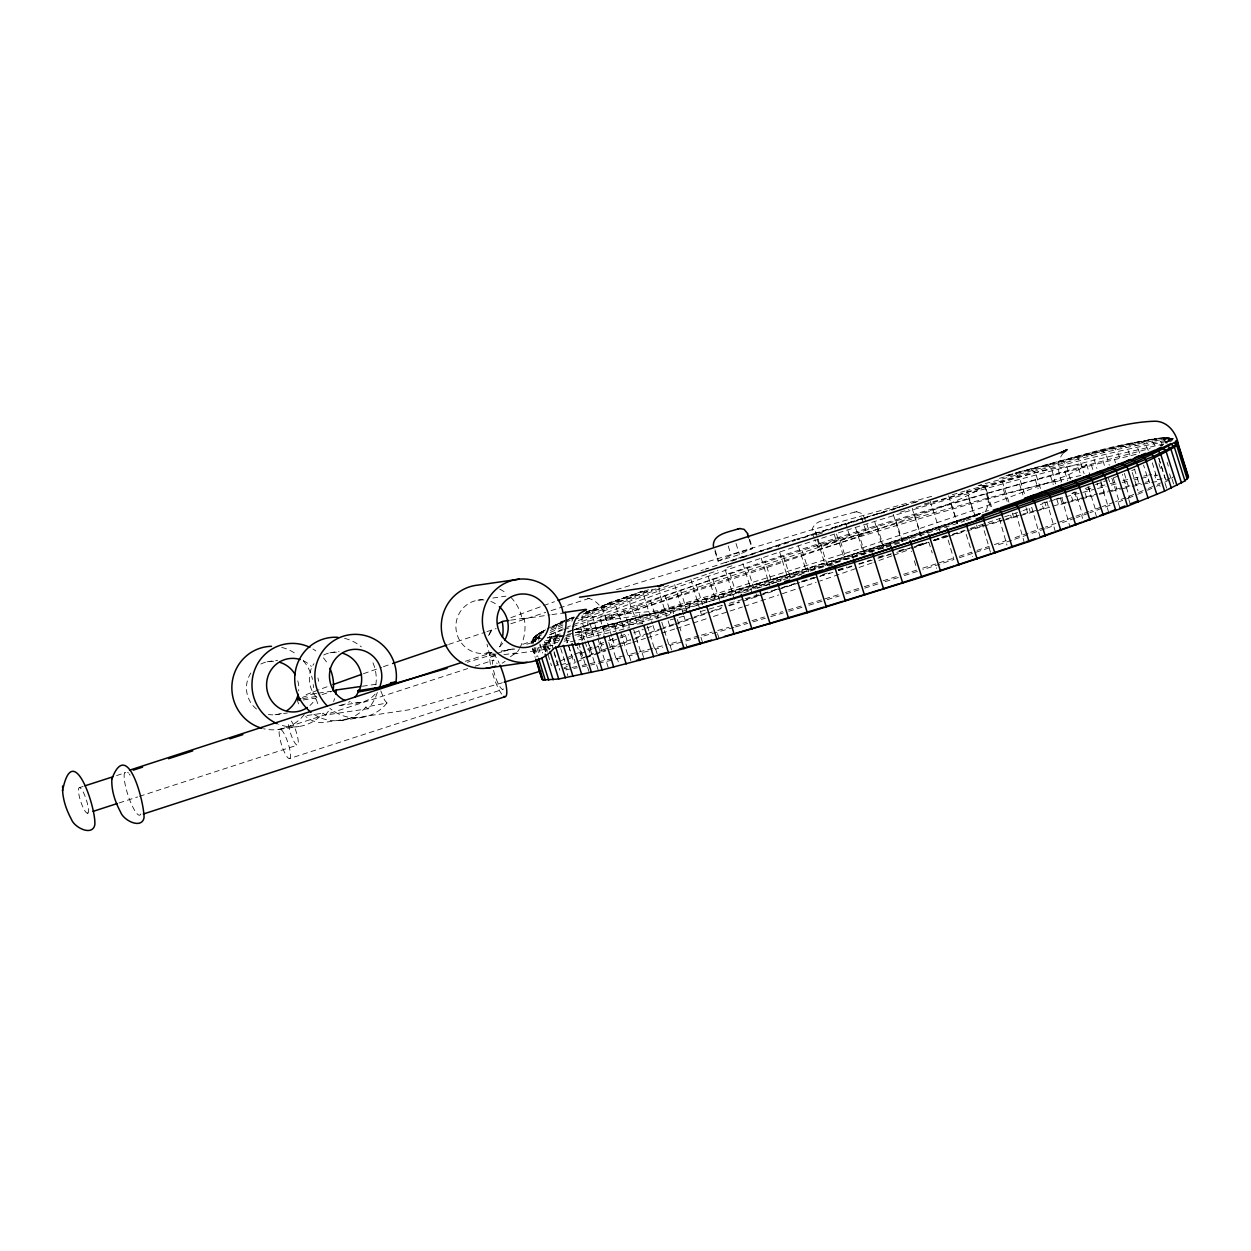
<?xml version="1.0" encoding="UTF-8"?>
<svg xmlns="http://www.w3.org/2000/svg" width="1251" height="1251" viewBox="0 0 1251 1251"><rect width="100%" height="100%" fill="white"/><g stroke="black" fill="none" stroke-linecap="round" stroke-linejoin="round"><path stroke-width="0.75" stroke-dasharray="5 3.75" d="M582.122 615.57L581.918 621.247L588.783 643.155M533.473 637.947L531.581 642.467L533.473 637.947L545.749 629.66L534.63 636.587L532.269 640.59L535.569 641.544M536.71 639.902L533.426 638.948L536.163 635.32L539.713 633.162L535.772 636.509L535.272 642.326M1015.014 473.222L1122.241 445.184L1158.879 438.303L1167.277 437.631L1172.547 438.757L1172.5 439.758L1168.309 440.274L1163.711 444.637L1160.459 445.669L1167.074 442.604L1170.545 438.585L1167.277 437.631L1159.599 438.1L1131.623 443.12L1088.464 453.347L1015.968 472.8L1015.014 473.222L1019.268 477.319L1025.132 495.599M538.712 640.262L539.181 634.46L546.265 629.269L536.914 634.898M990.464 552.301L982.379 524.419L1021.207 511.237M532.973 644.03L533.489 638.213L536.163 635.32L537.649 634.789L534.959 637.666L541.511 638.557M531.44 643.436L532.801 640.09L543.043 633.944L543.7 632.099L533.489 638.213M495.959 654.367L494.77 656.009L490.361 657.432L487.014 644.218M575.601 632.678C712.632 600.683 846.411 556.57 980.284 513.614L889.664 543.153L804.19 569.346L795.839 572.239L796.105 576.132L788.63 578.369M302.335 697.386L312.985 693.93L313.391 689.864A41.799 40.767 81.8 0 0 313.25 684.61M375.863 684.876L376.27 680.81A41.799 40.767 81.8 0 0 371.938 660.481M999.393 518.68L1006.946 545.123M658.996 587.219L659.324 592.708L669.598 625.578L662.967 627.924M822.955 563.607L777.403 577.79L777.418 581.746L758.997 587.219L657.651 616.086L576.023 636.696M1055.328 531.675L1047.087 502.23L1040.3 504.606M795.839 572.239L759.248 583.185L758.997 587.219M571.863 621.262L573.365 617.916L566.422 620.793M532.676 643.123L536.914 636.994L536.71 636.071L535.006 636.665M985.804 510.861C990.01 502.996 988.118 493.926 985.053 486.029A310.748 11.384 -17.5 0 0 978.141 485.888M777.403 577.79L741.405 588.423L740.92 592.536M1119.911 507.984L1118.081 502.151L1118.816 500.353L1111.967 478.429L1108.746 479.665M1118.081 502.151L1128.386 498.117L1129.168 496.303L1122.319 474.379M648.503 589.753L644.812 591.051L643.984 596.055L652.412 623.545M731.772 561.167L779.123 544.717L887.631 510.705M759.248 583.185L723.969 593.49L723.485 599.557M1143.117 484.121L1156.675 481.526L1154.845 475.677L1155.752 473.754L1148.653 475.067M1166.589 488.093L1164.775 482.26L1165.729 480.368L1169.81 478.132M1173.61 483.981L1171.78 478.132L1172.781 476.224M741.405 588.423L706.971 598.369L706.221 604.514M545.467 651.599L543.747 646.11L546.28 643.358L558.509 636.65L559.65 640.309M723.969 593.49L690.489 603.029L689.285 607.345L689.926 611.192M547.719 637.901L561.543 635.086C552.848 633.741 544.357 641.372 549.58 649.801M623.154 628.049C623.014 619.245 611.661 607.939 618.76 599.682L642.263 591.285M706.971 598.369L674.586 607.454L673.304 613.756L577.555 638.307M490.627 631.067L488.062 636.759L493.394 627.314M1063.459 452.909C1056.438 460.868 1057.783 472.346 1061.614 481.432L1059.972 483.074M510.424 656.806L517.898 651.208A44.035 42.941 81.8 0 0 519.478 648.597M690.489 603.029L659.293 611.645L657.651 616.086L658.198 619.964M674.586 607.454L644.687 615.586L643.139 618.275L642.92 622.013M924.442 503.872C978.11 490.72 1031.449 468.484 1086.587 464.324L1084.805 466.545L1067.463 475.239L984.584 506.639L857.388 549.533L715.932 593.85L658.98 610.691L580.448 618.057M725.424 562.403L710.052 567.579M659.293 611.645L630.817 619.245L628.784 623.78L629.237 627.674L619.245 630.254M985.053 486.029C946.585 509.298 900.564 519.572 858.796 536.366C761.046 570.221 662.592 602.028 563.826 632.803M1172.5 439.758L1171.327 441.118L1166.823 441.728L1167.074 442.604M611.755 636.368L604.327 612.63C601.168 603.67 612.709 601.34 618.76 599.682L586.328 612.02M304.228 714.649L301.335 717.949A41.799 40.767 81.8 0 1 263.554 728.723M377.333 692.444A45.177 44.051 81.8 0 1 368.247 708.676L325.26 715.103L323.086 713.179L321.46 715.056A41.799 40.767 81.8 0 1 278.754 724.313M380.804 690.927L384.479 700.013L386.966 702.999L365.839 707.034L364.213 708.895A41.799 40.767 81.8 0 1 312.422 713.289M386.966 702.999L384.338 706.002A41.799 40.767 81.8 0 1 329.811 708.269M644.687 615.586L617.728 622.607L615.508 627.204L615.914 631.114L566.234 642.811M630.817 619.245L605.453 625.688L603.498 628.487L603.435 634.241M325.26 715.103L325.526 714.821A45.177 44.051 81.8 0 0 330.123 708.551M617.728 622.607L594.053 628.455L591.973 631.286L591.848 637.056M605.453 625.688L583.56 630.911L581.371 633.757L581.168 639.558M797.622 538.743L742.703 556.82M563.56 635.195L556.476 637.557L554.834 641.059L555.069 645.016L538.415 647.33L538.071 645.36M565.03 620.715C554.052 621.684 553.208 633.678 558.446 641.263M1171.78 478.132L1173.61 476.584M779.123 544.717L778.575 546.968M532.629 642.076L538.352 638.307M718.043 561.073L733.086 554.318L752.539 548.485L737.449 555.194L718.043 561.073L714.54 550.08M817.294 546.781L833.964 541.12L869.21 531.691L817.528 546.765L814.933 539.447M760.874 550.675L760.17 551.769L795.542 540.307M816.34 532.77L797.231 539.76L869.164 517.101M1015.968 472.8C1067.994 461.025 1119.848 439.398 1173.329 438.788L1163.008 437.991L1167.793 438.538L1170.67 441.212M555.037 666.298L557.993 664.406L556.101 663.374L558.822 661.873M816.043 534.943L815.84 533.098L908.617 504.153M835.011 528.938L835.183 526.812L887.428 510.736M1164.775 482.26L1168.825 480.024M538.43 633.631L542.887 631.192L541.808 631.614M560.182 661.138L571.644 655.68L573.458 656.744L575.288 662.592L569.049 665.454M563.873 668.018L567.328 666.314M547.172 628.893L551.222 626.923M567.219 659.621L573.458 656.744M1157.41 484.387L1160.537 482.933M1156.487 486.248L1159.599 484.809L1160.521 487.734M564.905 620.777L550.362 627.814L564.686 621.512L563.669 623.061L550.956 628.643M550.346 630.473L563.106 624.875M550.205 632.443L562.997 626.829M567.719 632.474L570.659 631.208M574.584 654.398L582.325 651.083M576.758 661.951L582.591 659.402L577.274 647.002M1148.387 488.39L1152.797 486.467M1147.511 490.236L1151.89 488.312M558.415 623.608L564.514 620.981M563.357 628.784L548.876 635.164L553.442 649.769M570.534 662.999L565.874 665L560.729 648.565M566.046 620.324L573.552 617.165M572.129 630.567C756.292 559.901 945.24 500.728 1136.909 454.129M580.761 653.554L592.208 648.831M585.921 658.01L594.037 654.664M1131.702 470.595L1135.048 469.203M1138.551 492.519L1146.932 489.016M1137.722 494.348L1142.726 492.253M569.94 618.651L573.349 617.243M569.502 618.901L574.678 616.759M565.421 622.341L572.411 619.464M566.875 627.33L570.393 625.875M585.077 641.685L587.36 648.988L592.051 647.095M593.772 648.19L603.592 644.296M595.601 654.038L605.421 650.145M1129.168 496.303L1136.987 493.144M1128.386 498.117L1133.046 496.225M578.29 620.59L629.832 601.137L707.472 574.021L715.369 599.682M573.771 624.499C767.129 553.286 963.802 487.937 1165.197 443.698M587.313 656.071L582.419 658.026L578.994 647.08M588.94 655.43L597.571 652.037M933.653 540.416L947.57 534.865M603.639 642.498L596.727 645.203L598.431 646.314L600.261 652.162M1113.703 477.757L1118.879 475.74M1125.728 497.648L1115.595 501.588M606.485 604.264L584.295 612.912C603.795 606.172 589.706 607.517 592.661 617.056L602.935 649.941L599.37 651.333M583.044 614.053L644.812 591.051M585.671 614.194L652.428 589.549M581.606 617.353L670.864 584.686M510.877 617.681L541.918 606.235M608.69 640.528L615.148 638.073M616.759 639.214L608.737 642.279L610.566 648.127L616.993 645.672M1095.469 484.7L1107.135 480.29M1113.984 502.198L1102.319 506.608M1110.059 505.216L1103.382 507.734M602.935 649.941L607.939 648.034M609.612 647.408L633.835 638.401M318.958 689.77L310.498 692.96A87.93 3.221 -17.5 0 0 302.773 695.994M606.328 604.436L631.896 594.882C625.281 603.295 636.352 614.319 636.524 623.17M503.825 651.396L512.3 648.206M828.834 566.14L834.026 564.545L833.229 560.823L841.829 557.79L983.333 512.191M911.463 548.782L928.539 542.355M620.105 636.196L627.064 633.585M619.98 637.994L628.627 634.757M621.794 643.843L630.457 640.606M1085.258 488.484L1093.734 485.341M1100.583 507.265L1090.481 511.002M1101.646 508.375L1089.871 512.754M574.428 617.634L570.863 618.964L578.525 618.244M574.287 629.91C741.687 571.519 910.228 513.223 1083.46 474.895M642.31 591.16L618.651 599.855M633.71 632.865L643.436 629.3M633.913 639.308L643.639 635.743M1088.855 511.596L1045.445 527.109M1088.245 513.348L1076.611 517.586M635.508 637.791L647.611 633.397M543.685 605.578L554.428 601.731M322.351 688.488L327.684 686.564M522.793 644.343L538.774 638.557M891.885 555.882L873.917 562.293M893.667 555.241L909.68 549.424M587.517 598.15C598.119 600.261 604.296 610.332 606.266 620.277C750.131 570.659 894.95 523.168 1042.146 484.34A193.045 7.068 -17.5 0 1 1061.614 481.432M646.783 628.08L653.663 625.609M649.378 632.771L661.31 628.518M646.876 634.554L658.917 630.207M1072.029 493.316L1075.485 492.081L1082.334 513.989L1081.771 515.725L1083.585 521.558M1074.89 518.195L1062.568 522.605M585.14 613.662L658.12 588.095M660.637 629.597L673.335 625.093M1054.374 499.649L1061.661 497.054L1069.824 526.53M363.478 673.71L381.633 667.315M549.549 634.695L562.262 630.223M564.076 629.581C757.543 563.544 952.12 499.728 1150.107 448.53M872.103 562.919L819.655 581.121M705.017 569.33L708.347 568.157L700.998 570.659M980.659 513.676L853.401 556.398L685.923 608.815L606.266 620.277M675.149 624.437L706.19 613.662M1043.756 527.703L1029.823 532.535M1045.054 528.782L1029.495 534.177M1046.743 528.188L1053.498 525.827M669.598 625.578L692.397 617.65M383.447 666.674L390.734 664.172M694.211 617.024L709.817 611.676M1022.974 510.627L1031.809 507.578L1040.128 536.992M1028.056 533.145L1013.576 538.102M1027.728 534.787L1013.326 539.713M534.959 637.666L540.698 637.791L536.038 638.323M711.491 611.114L721.686 607.658M708.019 613.037L722.609 608.064L721.702 605.14M1011.512 540.338L995.874 545.624M448.687 644.406L485.138 632.24M709.192 573.443L717.839 570.534M728.614 605.328L739.091 601.809M729.396 605.781L739.56 602.356M782.25 593.756L816.105 582.325M994.342 544.623L1006.242 540.604M985.069 511.612L988.525 510.455M731.866 565.843L724.767 568.204L734.4 599.338M743.673 592.833L750.663 590.503M977.703 515.365C845.035 558.79 711.772 601.262 575.898 633.585M966.304 520.541L973.356 518.18M746.206 599.432L771.476 591.082M743.031 601.199L774.744 590.707M970.135 528.501L982.379 524.419M977 550.409L989.228 546.343M989.088 547.907L959.236 557.805M486.967 631.63L496.131 628.596M744.22 606.391L778.638 594.96M742.328 557.649L758.387 552.363M770.241 584.045L754.165 589.346L747.3 567.422M574.944 635.195C706.659 603.952 835.84 562.903 964.537 521.12L962.801 519.431M952.386 534.365L964.896 530.236L971.183 550.331M959.236 556.288L971.746 552.16L972.606 556.632M575.444 632.568L594.053 628.455M510.846 597.274A41.799 40.767 81.8 0 1 521.214 615.211L522.027 618.917L524.106 618.244L524.544 620.449A44.035 42.941 81.8 0 1 520.181 647.252M510.815 623.764L545.671 612.38M782.954 579.885L808.725 571.551L801.875 549.642M773.321 590.488L780.733 588.079M782.579 587.47L789.975 585.061M778.372 589.518L829.835 572.927M934.278 540.291L947.023 536.132L953.903 559.572L922.91 569.627M706.19 618.823L676.572 628.377M713.43 616.462L742.406 606.985M939.298 562.794L953.872 558.055M322.054 694.618L331.265 691.631M465.372 661.279L491.346 652.85M79.423 787.63L83.129 786.426M116.562 775.589L125.851 772.571M280.224 729.38L467.671 668.581M475.083 666.173L493.645 660.153M87.476 813.197A13.417 2.924 72 0 0 83.973 793.65A13.417 2.924 72 0 0 78.891 794.385A13.417 2.924 72 0 0 87.476 813.197L91.198 811.993M119.048 802.954L137.626 796.934M139.487 796.324L297.347 745.127M289.434 758.591A15.325 3.346 72 0 0 285.431 736.26A15.325 3.346 72 0 0 279.614 737.105A15.325 3.346 72 0 0 289.434 758.591L502.855 689.364M551.097 610.629L590.894 597.822M791.68 584.514L795.089 583.404M801.907 581.215L813.901 577.352M914.028 546.843L926.96 542.668M661.685 633.178L674.711 628.987M922.738 568.157L935.67 563.982L936.686 568.407M810.413 571.019L842.767 560.729M822.517 574.6L827.693 572.942M896.764 552.363L910.337 548.032L911.479 551.675M903.613 574.287L917.186 569.94M904.379 575.569L917.39 571.41M616.493 589.69L809.882 530.377L932.871 495.975M817.779 534.396L822.939 532.754M1172.547 438.757L1168.684 439.179L1169.357 440.931M838.107 569.658L846.786 566.906M838.342 570.237L846.849 567.547M877.983 558.321L891.666 553.99M630.973 642.936L607.611 650.317M632.771 642.373L645.375 638.37M647.174 637.791L657.979 634.366M883.128 580.777L896.811 576.445M885.192 581.652L898.812 577.352M1169.466 437.928L1166.026 438.022L1167.277 437.631M895.841 520.228L902.69 542.136L846.192 559.65L839.343 537.727M848.553 567L851.962 565.937M858.796 563.794L870.743 560.073M859.14 564.232L872.87 559.932M580.777 658.714L584.358 657.588M586.14 657.025L605.812 650.88M864.285 586.688L877.999 582.387M864.738 588.079L878.39 583.795M878.124 557.133L885.098 554.975M879.281 557.43L891.197 553.755M838.577 570.628L852.291 566.375M845.426 592.536L860.844 587.767M845.957 593.897L859.609 589.674M884.613 512.347L872.275 515.428M526.812 644.218L534.24 641.935M547.203 637.932L560.182 633.929M898.969 550.706L904.176 549.111M560.886 664.875L566.359 663.186M899.688 551.144L927.007 542.856M819.78 576.398L835.136 571.691M824.925 598.838L840.281 594.131M827.255 599.651L839.155 596.008M907.804 504.56L891.04 509.657L907.882 504.528M891.478 510.236L894.887 509.204M900.157 512.269L908.773 509.657M797.825 575.601L801.265 574.553M917.953 544.92L923.129 543.356M801.453 581.965L816.371 577.446M808.302 603.889L821.36 599.933M809.022 605.187L822.001 601.246M495.208 653.851L467.327 662.264M497.069 653.288L513.833 648.206M502.37 682.765L409.155 709.77L324.072 722.452C317.426 723.156 310.748 720.779 305.713 716.479M917.874 501.37L910.478 503.59L917.53 501.542M777.418 581.746L781.156 580.62L772.039 583.451L765.19 561.527M933.34 540.276L941.862 537.711M934.341 540.651L947.085 536.835M781.156 588.079L797.731 583.107M788.005 609.988L802.735 605.578M788.802 611.27L803.47 606.876M943.707 537.164L951.104 534.975M952.949 534.427L963.974 531.159M948.899 536.304L965.037 531.534M762.985 593.474L779.31 588.627M771.648 614.851L782.532 611.63M770.725 616.649L783.361 612.896M1167.042 443.448L1163.367 438.96L1158.879 438.303L1163.993 437.694M952.246 494.77L964.912 491.049M971.229 529.032L987.352 524.31M966.804 531.003L1002.223 520.744M745.158 598.713L761.171 594.022M752.007 620.637L764.455 616.978M752.977 621.856L765.377 618.229M978.173 485.607L981.707 484.575M985.178 483.574C1046.759 467.436 1107.745 446.122 1171.124 438.491L1172.75 439.633C1102.506 448.546 1034.952 472.362 966.726 490.517L975.061 515.928M989.134 523.794L1020.957 514.677M729.474 603.263L743.375 599.229M734.587 625.688L746.753 622.154M735.635 626.892L747.754 623.373M1004.084 520.213L1018.814 516.022M722.234 605.343L698.167 612.177M717.808 630.488L729.083 627.267M733.915 627.392L700.779 636.79L702.609 642.639M1005.867 475.802L1013.185 473.738M1022.818 514.145L1046.446 507.531L1044.741 502.058M1020.628 515.521L1034.843 511.534M701.373 635.117L712.288 632.052M682.28 611.254L689.473 609.253M1036.594 511.065L1069.417 501.276M683.937 616.149L676.932 618.088L680.935 630.879M685.532 639.527L699.559 635.633M699.043 637.275L685.079 641.153L686.908 647.002M1047.384 501.729L1041.739 503.277L1043.569 509.126M1049.261 501.229L1063.96 497.257M670.208 619.933L675.259 618.557M661.81 622.216L668.659 644.14L682.108 640.465M668.659 644.14L670.036 645.25L683.202 641.669M1008.118 475.099L1013.294 473.691M1162.007 446.013C1163.727 438.178 1145.259 439.085 1159.599 438.1M1071.278 500.775L1083.898 497.413M1065.758 496.772L1093.859 489.438M1065.789 503.09L1058.612 505.013L1056.798 499.165M1067.588 502.621L1079.754 499.399M647.393 626.079L654.257 647.987L666.861 644.625M654.257 647.987L655.68 649.097L662.858 647.174M1085.665 496.96L1097.612 493.848M1076.783 492.175L1071.654 493.504L1071.137 495.333L1072.967 501.182M1081.458 498.961L1093.859 495.756M652.537 648.44L627.752 654.852L620.903 632.928M633.741 629.644L640.606 651.568L642.091 652.647L652.287 649.988M1099.285 493.41L1123.382 487.39M1090.809 488.531L1085.305 489.939L1084.726 491.768L1086.556 497.617M627.752 654.852L629.316 655.915L638.448 653.585M1104.993 484.95L1098.143 486.655L1097.002 482.995M1097.502 488.515L1106.025 486.404M1099.332 494.348L1107.854 492.237M608.924 635.899L615.773 657.823L624.327 655.696M620.793 658.026L613.709 659.746M1125.04 486.983L1133.687 484.935M1110.137 483.684L1117.518 481.916M1111.263 485.107L1118.613 483.355M1111.263 491.393L1120.443 489.188M612.083 658.698L582.137 665.454M611.88 660.2L590.8 665.016M1135.47 484.512L1143.883 482.605M1122.898 480.634L1127.964 479.477M1122.147 482.526L1128.871 480.978M1122.288 488.75L1130.701 486.827M854.886 512.066L824.112 520.416C815.808 521.354 808.099 528.845 814.37 537.617M1145.494 482.245L1148.731 481.526L1143.586 465.091M1133.187 478.304L1138.676 477.1M1134.188 479.805L1137.847 479.008M1132.374 486.436L1141.491 484.45M567.156 634.476L583.56 630.911M565.796 635.743L572.692 634.288M566.531 636.994L570.003 636.274M564.232 639.214L571.191 637.76M564.123 641.2L571.097 639.746M1147.62 439.961L1154.141 438.851M1143.758 476.052L1147.026 475.396M1141.287 478.289L1147.777 476.975L1149.591 482.808M582.294 666.799L587.157 665.813M1162.054 478.82L1157.441 479.696L1152.327 462.807M564.076 636.102L549.924 638.667M559.26 638.448L543.325 641.075M558.665 640.324L542.684 642.951L544.592 652.396M557.774 642.451L539.556 645.219M856.607 511.768L862.471 513.739L866.333 522.558M854.746 512.097L856.81 511.722M571.926 667.424L577.258 666.439M573.74 668.425L577.274 667.784M1154.845 475.677L1157.847 475.208M564.123 668.691L567.141 668.222M570.472 668.988L565.968 669.692L567.798 675.54M477.913 600.183L485.388 599.104M492.847 598.041L505.92 596.148M510.721 620.168L524.106 618.244M522.027 618.917L550.033 614.882M551.91 614.616L563.106 613.006M267.042 661.826L277.597 660.293M329.92 652.787L339.068 651.474M486.232 653.178L491.831 652.381M501.166 651.036L516.1 648.878M503.918 654.68L516.71 652.85M513.051 654.038L550.393 648.659M362.399 686.236L379.116 683.828M312.985 693.93L316.644 693.398M318.473 693.132L331.28 691.287M302.789 698.605L316.534 696.416L315.315 696.807L318.88 706.831M303.211 699.95L315.69 698.152L314.329 700.497A26.818 26.162 81.8 0 1 309.967 705.486M274.97 714.774L287.37 712.976M361.226 702.343L337.848 705.736A26.818 26.162 81.8 0 0 350.124 701.358M307.042 715.494L323.086 713.179M278.817 729.396L298.942 726.503M341.695 720.341L361.82 717.448M1166.213 441.634C1079.941 457.037 996.296 484.403 912.214 508.61L920.845 536.053M576.211 629.738L643.249 623.451M557.883 636.29L548.954 637.15L551.363 637.385M543.747 646.11L548.485 647.58M1170.545 438.585L1167.918 438.429L1170.514 439.586M1140.068 441.415L1145.134 443.464L1148.309 450.469M1131.498 443.214L1136.455 445.293L1140.161 454.129M1121.944 445.34L1126.776 447.436L1130.466 456.287M1111.451 447.78C1117.862 448.046 1118.863 455.927 1120.364 460.603M1100.051 450.548C1107.104 451.173 1107.323 460.321 1109.34 465.247M1087.791 453.628C1094.703 454.457 1094.781 463.495 1096.861 468.374M1074.687 457.006C1082.099 458.351 1081.505 468.437 1084.117 473.644M1060.817 460.665C1068.62 462.62 1067.463 473.597 1070.575 479.18M1046.211 464.59C1054.296 467.249 1052.701 478.961 1056.282 485.013M1030.933 468.781L1035.437 472.815L1040.738 489.266M587.36 648.988L589.096 650.082L590.925 655.931M615.773 657.823L617.384 658.87L619.214 664.719M367.982 708.942L365.839 707.034M944.943 525.311L946.491 527.062M926.756 531.237L928.117 533.051M908.304 537.195L909.477 539.072M889.664 543.153L890.634 545.092M984.412 485.372L992.231 508.954M948.633 495.834L957.484 523.09M1154.861 445.34L1152.797 441.994L1149.481 440.149L1133.265 443.417L1076.157 457.287L999.58 478.273L1002.52 482.057L1008.932 502.167M930.212 501.307L939.751 530.956M870.899 549.08L872.213 552.645M893.277 514.364L901.893 541.808M866.912 524.388L869.21 531.691M861.642 517.711L866.239 532.316M845.66 523.34L847.396 528.813M847.975 530.643L850.273 537.946M834.464 535.021L836.184 540.495M815.605 531.519L817.341 536.992M817.919 538.821L820.218 546.124M749.662 539.353L752.539 548.485M749.208 539.619L752.086 548.751M735.995 543.466L739.45 554.412M728.207 545.968L731.084 555.1M714.993 549.815L718.449 560.776M297.019 699.106L299.317 706.408M1167.183 462.463L1168.325 466.123M1169.591 473.926L1170.952 478.304M1158.848 458.132L1165.134 478.226M1158.879 458.445L1165.729 480.368M1158.942 463.683L1161.225 470.986M1134.454 469.078L1139.02 483.684M1132.264 472.425L1137.988 490.689M1124.352 473.394L1128.355 486.186M1128.84 499.571L1130.216 503.95M1114.36 459.117L1115.501 462.761M1113.327 478.038L1116.752 489M1103.273 461.76L1104.414 465.419M1108.417 478.21L1109.559 481.854M1100.849 481.166L1104.273 492.128M1100.692 482.745L1107.542 504.669L1106.854 506.436L1108.667 512.284M1091.294 464.731L1093.014 470.22M1086.587 464.324L1090.012 475.286M1088.511 487.296L1095.36 509.22L1094.734 510.971L1096.548 516.804M1088.104 486.42L1090.966 495.552M1078.456 468.015L1080.739 475.317M1074.562 491.971L1076.845 499.274M1064.804 471.596L1067.666 480.728M1060.285 497.789L1061.99 503.277M1050.387 475.443L1053.248 484.575M1035.265 479.571L1038.127 488.703M1029.12 508.391L1030.261 512.05M1019.502 483.949L1022.927 494.911M1026.039 507.64L1027.869 513.473M1015.89 513.066L1024.288 542.449M1012.372 513.129L1013.513 516.788M1003.13 488.562L1007.118 501.354M1010.652 515.146L1011.574 518.07M986.21 493.394L991.355 509.829M968.837 498.43L974.545 516.694M976.531 524.967L977.438 527.891M951.041 503.653L957.312 523.747M928.805 542.074L932.23 553.02M914.481 514.568L921.33 536.491M914.34 560.808L916.623 568.126M877.06 525.983L883.91 547.891M874.824 522.089L883.378 549.486M858.202 531.816L865.051 553.74M855.668 528.031L864.222 555.428M836.512 534.036L844.503 559.604M820.547 543.669L827.396 565.593M817.419 540.072L825.41 565.64M798.451 546.124L806.457 571.707M783.392 555.6L790.241 577.509M779.701 552.176L787.692 577.759M761.202 558.212L769.772 585.609M756.042 593.646L756.949 596.555M752.164 593.427L742.531 562.293M729.833 573.239L736.104 593.334M712.804 578.978L719.653 600.902M717.542 633.663L718.903 638.041M696.307 584.608L702.593 604.702M699.7 609.065L690.489 577.899M700.279 610.895L701.42 614.538M680.403 590.097L686.674 610.191M683.484 614.648L674.32 583.482M684.047 616.477L685.188 620.136M665.125 595.445L670.833 613.709M670.036 645.25L671.85 651.099M650.551 600.605L656.259 618.87M652.975 625.375L654.695 630.864M655.68 649.097L657.51 654.93M636.728 605.593L642.435 623.858M638.808 630.473L640.528 635.946M642.091 652.647L643.921 658.495M623.702 610.363L628.831 626.814M625.437 635.367L627.142 640.84M629.316 655.915L631.145 661.763M611.52 614.913L616.086 629.534M612.318 638.198L614.601 645.516M600.23 619.229L605.375 635.664M608.189 667.362L606.36 661.513L604.702 660.481L597.837 638.557M589.878 623.279L594.444 637.901M598.103 669.676L596.274 663.828L594.553 662.795L587.704 640.887M589.346 644.984L592.208 654.117M580.511 627.064L584.498 639.855M587.61 667.283L588.986 671.662M578.556 642.873L585.405 664.797M566.218 637.916L573.63 661.67M565.937 637.416L571.644 655.68M553.333 639.214L555.037 644.703M554.021 651.599L559.822 670.239M554.037 652.834L559.166 669.269M549.236 641.45L550.956 646.939M546.28 643.358L548.563 650.661M544.388 641.528L547.25 650.661M545.764 647.455L547.485 652.928M548.047 654.758L551.488 665.72M544.451 644.906L546.734 652.209M544.185 646.97L545.905 652.443M539.853 643.921L542.699 653.053M538.415 647.33L540.698 654.633M536.992 647.799L539.275 655.102M535.068 647.377L537.914 656.525M534.114 647.69L536.96 656.822M533.411 648.909L535.694 656.212M532.926 649.05L535.209 656.368M532.316 648.253L535.178 657.385M853.119 558.618L852.056 554.991M814.667 568.767L814.464 566.578M501.714 694.102A22.987 5.02 72 0 1 491.893 670.911M490.439 664.437A22.987 5.02 72 0 1 492.534 653.178M493.238 653.694A22.987 5.02 72 0 1 499.149 663.186M140.816 813.948A22.987 5.02 72 0 1 128.024 795.198A22.987 5.02 72 0 1 126.977 771.742M127.68 772.258A22.987 5.02 72 0 1 128.431 773.009M129.228 773.994A22.987 5.02 72 0 1 130.057 775.167M503.449 688.957A15.325 3.346 72 0 1 498.539 684.328A15.325 3.346 72 0 1 493.316 669.269M492.581 664.234A15.325 3.346 72 0 1 497.069 663.577M291.295 721.061A13.417 2.924 72 0 1 298.113 739.873A13.417 2.924 72 0 1 294.016 741.53A13.417 2.924 72 0 1 288.34 722.249M490.376 657.338A87.93 3.221 -17.5 0 1 496.1 654.429M499.728 589.158A41.799 40.767 81.8 0 1 506.983 593.787M505.076 661.341A41.799 40.767 81.8 0 1 502.183 663.171M489.438 652.459A26.818 26.162 81.8 0 1 456.021 629.081A26.818 26.162 81.8 0 1 484.465 600.011M490.877 601.496A26.818 26.162 81.8 0 1 496.725 604.577M502.793 643.217A26.818 26.162 81.8 0 1 498.164 647.94M587.61 611.364A44.035 42.941 81.8 0 1 581.778 640.84M501.526 641.872A44.035 42.941 81.8 0 1 498.899 649.034M281.71 647.408A41.799 40.767 81.8 0 1 295.705 653.788M303.352 660.809A41.799 40.767 81.8 0 1 312.469 679.418M281.381 713.398A26.818 26.162 81.8 0 1 268.418 714.493M256.486 709.051A26.818 26.162 81.8 0 1 251.044 672.741M260.849 664.031A26.818 26.162 81.8 0 1 273.562 661.279M297.801 680.888A26.818 26.162 81.8 0 1 298.676 690.896M312.938 649.019A41.799 40.767 81.8 0 1 315.831 650.895M323.462 657.901A41.799 40.767 81.8 0 1 328.372 665.079M303.258 660.684A26.818 26.162 81.8 0 1 311.343 666.439M317.91 677.995A26.818 26.162 81.8 0 1 318.614 681.279M344.588 638.354A41.799 40.767 81.8 0 1 361.32 646.861M316.91 697.745A26.818 26.162 81.8 0 1 313.923 663.687M323.728 654.992A26.818 26.162 81.8 0 1 336.441 652.224M375.175 694.086A26.818 26.162 81.8 0 1 351.422 702.546M334.611 698.59A45.177 44.051 81.8 0 1 333.579 701.545M559.009 623.326L551.816 626.595L559.009 623.326M742.953 556.57L725.236 562.637L742.953 556.57"/><path stroke-width="1.5" d="M62.55 790.851C72.949 737.59 96.374 808.349 94.81 824.894C92.308 836.669 74.216 827.521 71.338 819.17C66.444 810.069 62.863 799.874 62.566 789.475M62.597 787.692L62.613 786.05M1176.237 441.462L1178.176 443.933L1188.45 476.819L1184.932 480.916L1164.603 491.111L1127.526 506.17L1029.057 541.574L921.737 577.102L807.348 612.755L684.031 648.581L602.122 669.942L558.712 679.012L543.122 679.965L542.027 679.293L536.351 660.012M976.03 519.024C1042.677 494.051 1114.156 477.053 1176.003 441.603L1176.049 440.587M1177.332 442.119L1188.403 477.835M1178.176 443.933L1178.129 444.949C1123.914 476.975 1060.645 491.971 1001.973 514.411C899.375 548.986 795.98 581.199 691.787 610.66M297.034 698.918L299.63 700.466M378.897 688.566L379.647 687.284L395.988 681.983L396.379 677.917A41.799 40.767 81.8 0 0 340.397 637.259A41.799 40.767 81.8 0 0 327.262 705.924M335.784 694.024L336.394 689.973L360.538 686.502M355.065 696.979A26.818 26.162 81.8 0 0 357.082 694.336L360.085 688.394A26.818 26.162 81.8 0 0 342.93 653.35M565.202 612.333L563.106 613.006L562.293 609.3A41.799 40.767 81.8 0 0 506.092 582.7A41.799 40.767 81.8 0 0 489 643.358A41.799 40.767 81.8 0 0 550.19 652.24L554.13 648.127L557.821 646.923L559.009 645.281A44.035 42.941 81.8 0 0 565.655 614.522L565.202 612.333L585.812 609.362C589.393 609.346 578.15 612.912 578.681 615.148C570.941 623.233 571.472 635.602 575.898 645.031A87.93 3.221 -17.5 0 0 606.923 636.556L798.982 578.15L981.503 518.884M1063.725 452.455L1067.15 449.594L1060.957 452.753L1066.196 450.344C932.714 502.824 794.995 543.825 658.026 586.14L663.108 585.187L579.526 597.227M378.021 688.285L358.458 692.006L358.021 690.661L359.287 690.255M994.936 553.13L982.191 515.24C1045.476 492.644 1110.779 473.91 1170.92 443.511L1174.642 448.046L1184.932 480.916M1156.987 449.218L1161.178 447.201L1165.838 450.673L1176.956 485.357M497.804 623.639L503.074 621.262L508.813 620.449M1024.882 498.211L1101.943 470.548M1000.19 507.812L1100.786 472.159L1155.596 449.891L1158.973 451.83L1161.037 455.208L1171.311 488.078M1083.491 477.413L1089.84 475.067M1140.99 455.255L1145.572 453.3M1070.152 482.276L1076.908 479.821M1056.032 487.327L1063.178 484.778M1134.282 458.054L1139.473 455.911L1143.023 456.959L1145.744 459.743L1156.847 494.458M1130.216 503.95L1137.988 500.822M1034.296 494.943L1029.776 496.756L1034.28 501.244L1045.289 535.975M1148.058 498.086L1137.769 465.2L1134.282 460.571L1130.826 459.492L1096.017 472.769M1119.911 507.984L1125.056 505.967M1110.278 511.659L1115.094 509.829M1100.02 515.521L1108.667 512.284M1083.585 521.558L1094.938 517.398M333.001 684.625L361.664 674.352M1069.824 526.53L1081.865 522.183M1055.328 531.675L1068.01 527.171M558.04 600.449C720.779 543.669 885.176 491.596 1050.903 444.293C1085.524 436.536 1119.77 422.025 1155.455 421.212C1167.981 421.587 1176.393 432.955 1178.395 444.465M1040.128 536.992L1053.639 532.269M392.548 663.53L446.873 645.016M1024.46 498.586L1028.009 497.366M1026.039 541.855L1034.843 538.806M1007.868 548.047L1024.288 542.449M993.2 510.173L998.345 508.438L1001.269 512.55L1012.262 547.297M992.622 553.192L1006.164 548.626M825.863 569.017L966.21 524.294L1078.909 485.435L1153.5 456.412L1173.813 446.216L1177.285 443.135L1176.003 441.603M990.917 553.755L955.733 565.421M939.423 570.737L953.919 565.999M129.494 770.209L461.65 662.483M84.99 785.816L112.856 776.793M133.278 770.163L142.567 767.144M168.572 758.716L192.717 750.881M229.856 738.841L242.866 734.618M575.804 645.047L579.776 643.765L557.821 646.923M93.059 811.383L117.203 803.549M143.302 814.026L505.154 696.682M336.394 689.973L333.11 691.037L333.501 686.971A41.799 40.767 81.8 0 0 329.904 668.222M937.609 571.332L900.626 583.201M881.924 589.112L898.937 583.732M864.848 594.46L880.219 589.643M1136.283 456.912L1139.473 455.911M1127.386 460.556L1130.826 459.492M1117.503 464.481L1122.929 463.652L1127.198 467.28L1138.269 501.995M844.378 600.808L863.143 594.991M1107.667 468.359L1112.311 467.78L1116.455 471.455L1127.526 506.17M801.688 576.398L822.392 570.081M540.807 671.052L504.216 682.202M825.691 606.532L842.674 601.324M823.83 607.095L770.741 623.029M784.612 581.543L789.709 580.011M1040.425 492.8L1045.117 491.393L1049.855 495.803L1060.879 530.533M447.092 668.284L413.596 678.12A87.93 3.221 -17.5 0 1 380.038 687.19L380.21 685.485A26.818 26.162 81.8 0 0 365.12 651.208A26.818 26.162 81.8 0 0 331.437 665.704A26.818 26.162 81.8 0 0 345.12 700.591M753.039 628.221L768.974 623.545M735.729 633.241L751.304 628.721M724.517 636.446L733.868 633.772M704.422 642.123L711.663 640.09M675.54 615.195L680.935 613.694M684.532 612.693L689.926 611.192L700.2 644.077M686.908 647.002L702.609 642.639M679.387 649.05L685.032 647.502M659.308 654.461L666.47 652.537M636.618 660.356L643.921 658.495M738.215 528.86C728.535 532.254 712.429 533.958 713.383 546.421M739.92 528.548L744.126 529.361L747.926 533.88M738.074 528.892L740.139 528.516M374.518 688.285L379.084 687.409L358.021 690.661M519.212 579.166L478.132 585.077A41.799 40.767 81.8 0 0 442.291 635.602A41.799 40.767 81.8 0 0 495.975 666.048M485.998 668.284L527.093 662.373M390.5 682.765L395.988 681.983M300.693 698.683L297.175 699.2L299.208 699.121M1099.191 471.799L1102.319 473.003L1104.805 475.896L1115.876 510.611M1086.853 476.396L1089.856 477.647L1092.279 480.556L1103.335 515.271M1073.702 481.197L1076.564 482.511L1078.909 485.435L1089.949 520.166M1059.769 486.201L1064.757 490.533L1075.782 525.264M1148.965 452.893L1152.28 454.848L1154.329 458.241L1164.603 491.111M1187.355 476.162L1188.45 476.819M1167.511 445.559L1171.217 450.094L1181.491 482.98M1014.952 502.777L1018.783 508.704L1029.057 541.574M1174.83 442.963L1176.956 446.326L1187.23 479.196M947.288 528.532L959.001 565.03M928.852 534.552L940.502 571.05M910.149 540.588L921.737 577.102M966.21 524.294L977.156 559.041M891.244 546.624L902.784 583.169M872.807 554.428L883.691 589.205M747.472 534.146L748.63 537.789M1177.644 445.106L1179.365 450.579M1180.506 454.238L1185.651 470.673M864.535 595.21L853.667 560.417M845.379 601.152L834.526 566.359M826.301 607.001L815.464 572.207M797.075 579.885L807.348 612.755M788.615 618.401L777.794 583.591M759.857 591.019L770.131 623.889M751.992 629.222L741.217 594.413M723.969 601.496L734.243 634.382M706.69 606.454L716.964 639.339M673.742 615.695L684.031 648.581M658.777 621.794L668.472 652.834M643.921 625.781L653.632 656.838M629.816 629.503L639.511 660.559M616.493 632.943L626.204 663.984M604.014 636.071L613.725 667.111M592.99 640.715L602.122 669.942M582.325 643.202L591.457 672.428M572.035 643.546L581.746 674.586M563.325 645.36L573.036 676.416M555.632 646.845L565.343 677.886M550.143 651.615L558.712 679.012M545.155 654.226L553.145 679.793M541.839 658.292L548.689 680.2M538.493 658.339L545.342 680.263M536.835 659.871L543.122 679.965M535.741 659.214L542.027 679.293M502.183 621.559L502.589 623.608A44.035 42.941 81.8 0 1 502.495 637.369M500.04 665.188A22.987 5.02 72 0 1 506.514 687.987A22.987 5.02 72 0 1 503.965 696.354M499.337 606.657A26.818 26.162 81.8 0 1 504.622 640.434M297.441 698.558A87.93 3.221 -17.5 0 1 298.223 698.089M261.897 728.285A41.799 40.767 81.8 0 1 232.139 682.78A41.799 40.767 81.8 0 1 271.53 646.298M280.052 662.404A26.818 26.162 81.8 0 1 295.22 674.68M298.145 694.211A26.818 26.162 81.8 0 1 287.245 710.412M277.159 723.657A41.799 40.767 81.8 0 1 255.392 668.128A41.799 40.767 81.8 0 1 309.904 647.393M307.355 707.519A26.818 26.162 81.8 0 1 266.885 689.051A26.818 26.162 81.8 0 1 300.162 659.512M311.046 712.257A41.799 40.767 81.8 0 1 297.191 664.406A41.799 40.767 81.8 0 1 337.833 637.322M111.855 778.966C111.245 790.554 115.186 801.985 120.581 812.087C123.458 820.437 141.535 829.585 144.037 817.81C144.444 803.064 127.555 736.823 111.855 778.966M500.056 607.986A26.818 26.162 81.8 0 0 524.028 647.565A26.818 26.162 81.8 0 0 545.358 606.751A26.818 26.162 81.8 0 0 500.056 607.986"/></g></svg>
